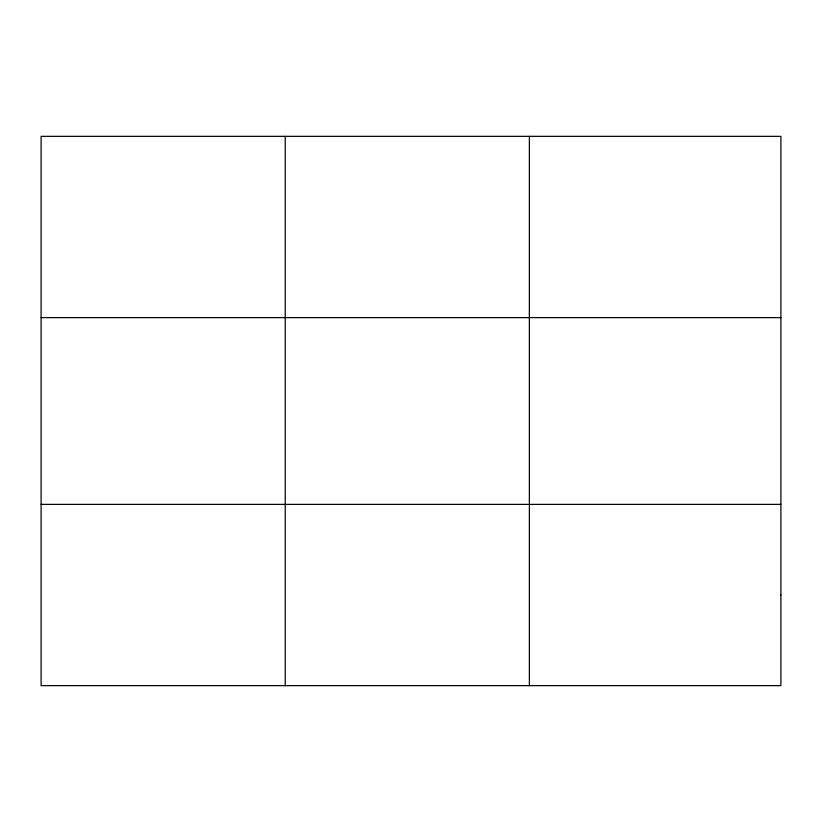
<?xml version="1.0" encoding="UTF-8"?>
<svg xmlns="http://www.w3.org/2000/svg" width="822" height="822" viewBox="0 0 822 822"><rect width="100%" height="100%" fill="white"/><g stroke="black" fill="none" stroke-linecap="round" stroke-linejoin="round"><path stroke-width="1.23" d="M285.234 685.651L285.234 136.349M529.368 685.651L529.368 136.349M41.1 317.621L780.9 317.621M41.1 504.379L780.9 504.379M780.9 595.015L780.9 685.651L41.1 685.651L41.1 136.349L780.9 136.349L780.9 595.015"/></g></svg>
